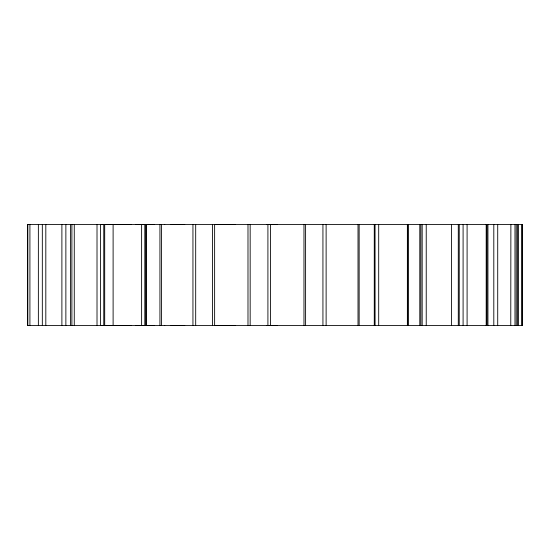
<?xml version="1.0" encoding="UTF-8"?>
<svg xmlns="http://www.w3.org/2000/svg" width="550" height="550" viewBox="0 0 550 550"><rect width="100%" height="100%" fill="white"/><g stroke="black" fill="none" stroke-linecap="round" stroke-linejoin="round"><path stroke-width="0.82" d="M215.641 224.476L215.139 224.524L235.015 224.476M215.641 325.428L215.139 325.483L235.015 325.428M114.606 224.476L106.171 224.476M114.606 325.428L106.171 325.428M268.118 224.476L266.839 224.524L276.98 224.476M268.118 325.428L266.839 325.483L276.98 325.428M111.856 224.476L101.365 224.476M111.856 325.428L101.365 325.428M124.458 224.476L111.815 224.476M124.458 325.428L111.815 325.428M184.738 224.476L171.078 224.476M184.738 325.428L171.078 325.428M154.447 224.476L135.568 224.476M154.447 325.428L135.568 325.428M164.326 224.476L164.759 224.476M164.326 325.428L164.759 325.428M125.668 224.476L131.017 224.572L129.339 224.476M125.668 325.428L131.024 325.524L129.339 325.428M522.397 224.476L522.397 325.428M521.503 224.476L521.503 325.428M516.244 224.476L516.244 325.435M514.986 224.476L514.986 325.435M510.881 224.476L510.771 325.435M497.716 224.476L497.716 325.435M493.804 224.476L493.804 325.435M487.946 224.476L487.946 325.435M486.977 224.476L486.977 325.435M486.193 224.476L486.193 325.435M467.094 224.476L467.094 325.435M463.093 224.476L463.093 325.435M459.236 224.476L459.236 325.435M458.288 224.476L458.288 325.435M451.481 224.476L451.481 325.428M426.229 224.476L426.229 325.428M422.173 224.476L422.173 325.428M420.874 224.476L420.874 325.428M419.794 224.476L419.794 325.428M408.066 224.476L408.066 325.428M407.962 224.476L407.962 325.428M407.371 224.476L407.371 325.428M378.696 224.476L378.696 325.428M375.045 224.476L375.079 325.428M374.275 224.476L374.275 325.428M359.15 224.476L359.15 325.428M358.016 224.476L358.016 325.428M326.123 224.476L326.123 325.428M322.933 224.476L322.933 325.428M305.601 224.476L305.601 325.428M303.971 224.476L303.971 325.428M270.483 224.476L270.483 325.428M267.912 224.476L267.912 325.428M250.167 224.476L250.167 325.428M247.988 224.476L247.988 325.428M214.631 224.476L214.631 325.428M212.582 224.476L212.582 325.428M195.69 224.476L195.69 325.428M192.947 224.476L192.947 325.428M161.425 224.476L161.425 325.428M159.933 224.476L159.933 325.428M146.582 224.476L146.582 325.428M145.729 224.476L145.729 325.428M144.815 224.476L144.815 325.428M141.618 224.476L141.618 325.428M113.108 224.476L113.108 325.428M104.699 224.476L104.699 325.428M103.764 224.476L103.764 325.428M100.492 224.476L100.492 325.428M97.013 224.476L97.013 325.428M74.264 224.476L74.264 325.428M71.892 224.476L71.892 325.428M70.558 224.476L70.558 325.428M65.869 224.476L65.869 325.428M61.889 224.476L61.889 325.428M45.815 224.476L45.815 325.428M42.323 224.476L42.323 325.428M38.362 224.476L38.362 325.428M29.913 224.476L29.913 325.428M27.823 224.476L27.823 325.428M522.5 224.476L27.5 224.476L27.5 325.428L522.5 325.428L522.5 224.476M518.526 224.476L517.509 224.476L517.509 325.435L518.526 325.435L518.526 224.476"/></g></svg>
